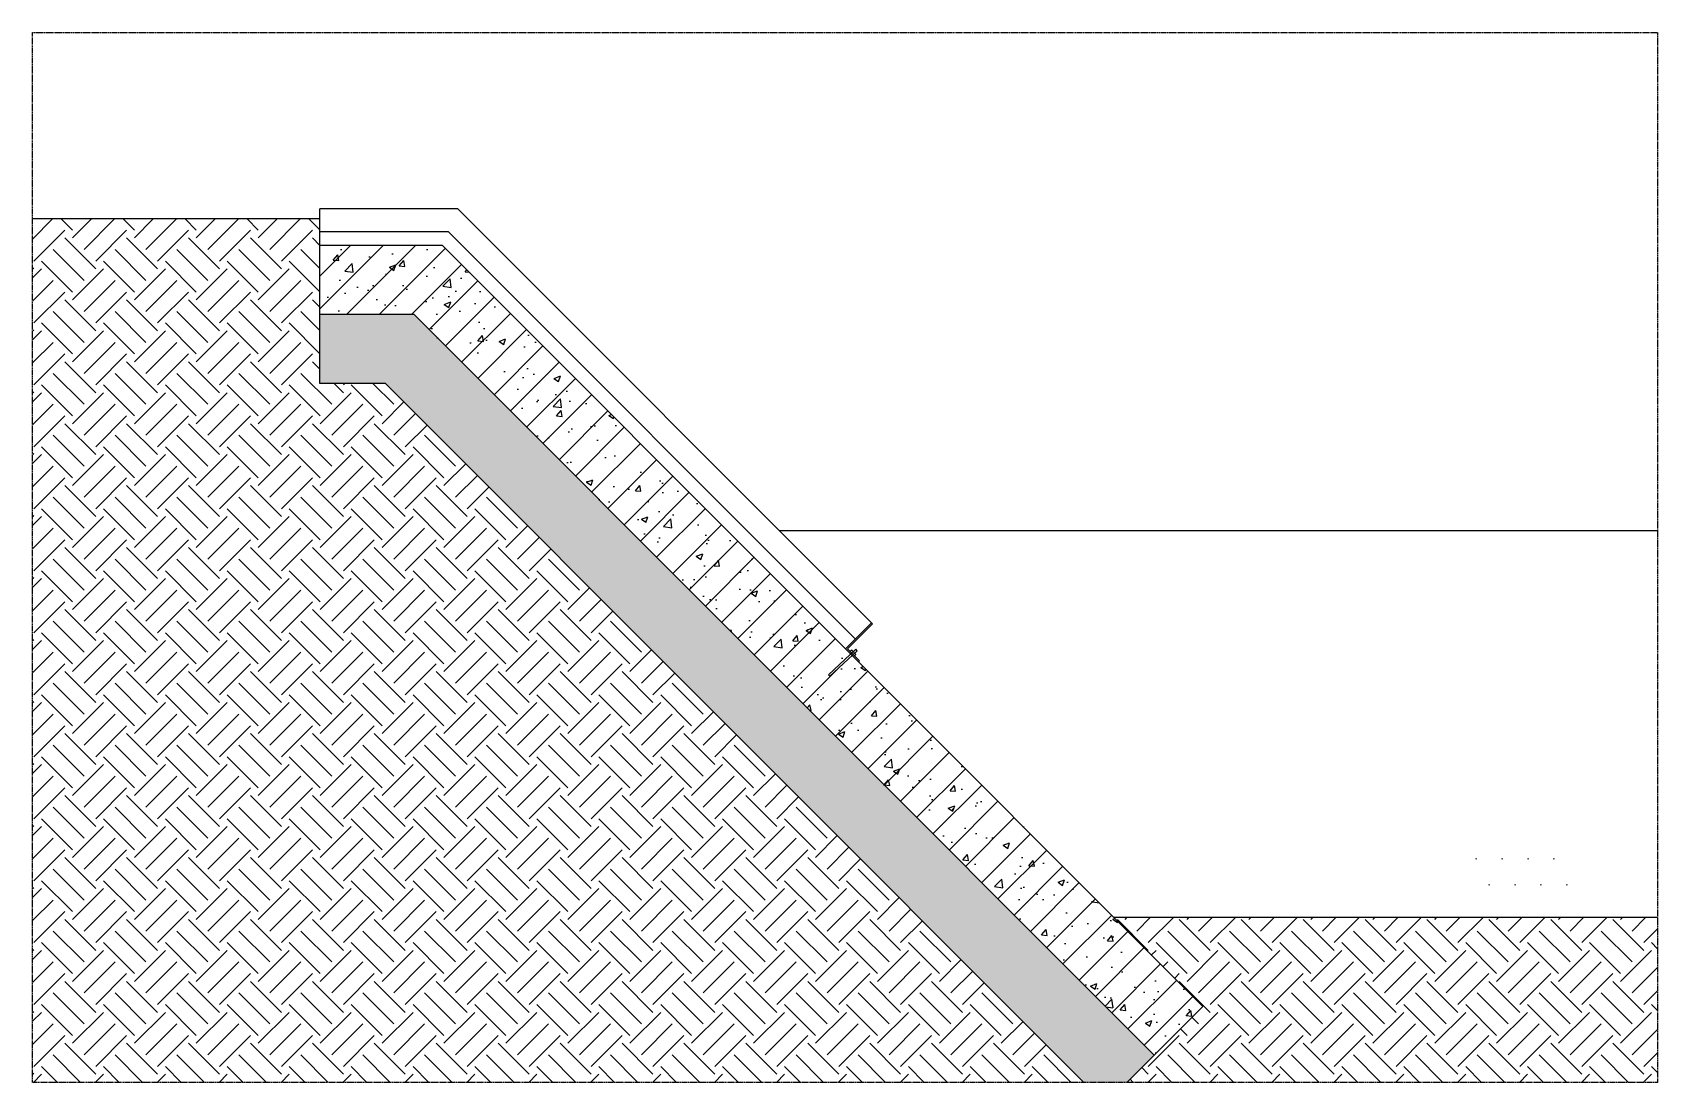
# Model space of a CAD drawing. Extents: x 343299501 to 344531018, y 671200678 to 672446893.
# Drawn here: x 344101794 to 344105329, y 671976665 to 671978947 of the extents above; entities that cross this region are included whole.
import ezdxf

# ---------------------------------------------------------------- set-up
doc = ezdxf.new("R2010")
doc.units = 0
doc.header["$LTSCALE"] = 10
doc.header["$MEASUREMENT"] = 0
doc.linetypes.add('DASH', pattern=[0.35, 0.25, -0.1])
for name, color, linetype in [('00-填充', 8, 'Continuous'), ('00-景观', 4, 'Continuous'), ('DIM_IDEN', 3, 'Continuous')]:
    doc.layers.add(name, color=color, linetype=linetype)
doc.layers.add('填充', color=252, linetype='Continuous', lineweight=0)

msp = doc.modelspace()

# ---------------------------------------------------------------- hatches: boundary and pattern name
h = msp.add_hatch()
h.set_pattern_fill('AR-CONC', color=8, scale=20)
h.set_pattern_definition([(50, (344103917.512, 671977040.612), (36.43693, -3.1878), [3.81, -41.91]), (355, (344103917.512, 671977040.612), (-7.0486, 38.2113), [3.048, -33.528]), (100.451, (344103920.55, 671977040.347), (29.3885, 35.02334), [3.238, -35.618]), (46.1842, (344103917.51, 671977050.772), (54.2158, -8.4085), [5.715, -62.865]), (96.6356, (344103922.03, 671977050.07), (47.4808, 49.4851), [4.857, -53.427]), (351.184, (344103917.51, 671977050.77), (47.481, 49.485), [4.572, -50.292]), (21, (344103922.592, 671977048.232), (30.32298, -20.4531), [3.81, -41.91]), (326, (344103922.592, 671977048.232), (12.3604, 36.8376), [3.048, -33.528]), (71.4514, (344103925.12, 671977046.528), (42.6833, 16.3846), [3.238, -35.618]), (37.5, (344103917.512, 671977040.612), (0.61772, 16.91101), [0, -33.1216, 0, -34.036, 0, -33.655]), (7.5, (344103917.512, 671977040.612), (13.36393, 20.03611), [0, -19.4056, 0, -32.3596, 0, -12.827]), (327.5, (344103906.184, 671977040.612), (27.11812, -1.14575), [0, -12.7, 0, -39.624, 0, -52.578]), (317.5, (344103901.104, 671977040.612), (29.62584, 5.0853), [0, -16.51, 0, -26.3144, 0, -37.338])])
h.paths.add_polyline_path([(344102624.1, 671978334), (344102419.4, 671978334), (344102419.4, 671978184), (344102562, 671978184), (344104081.3, 671976664.7), (344104174.8, 671976664.7), (344104234.1, 671976724)])
at = {"layer": '00-填充'}
h = msp.add_hatch(dxfattribs=at)
h.set_pattern_fill('钢筋混凝土', color=256, scale=20, style=0)
h.set_pattern_definition([(45, (344103646.815, 671977311.31), (-35.3553, 35.3553), []), (50, (344103646.81, 671977311.31), (143.452, -12.5504), [15, -165]), (355, (344103646.81, 671977311.31), (-27.75, 150.438), [12, -132]), (100.451, (344103658.77, 671977310.26), (115.702, 137.888), [12.748, -140.228]), (46.184, (344103646.81, 671977351.31), (213.448, -33.104), [22.5, -247.5]), (96.636, (344103664.6, 671977348.55), (186.933, 194.824), [19.122, -210.343]), (351.184, (344103646.81, 671977351.3), (186.932, 194.824), [18, -198]), (21, (344103666.81, 671977341.31), (119.381, -80.524), [15, -165]), (326, (344103666.81, 671977341.31), (48.663, 145.03), [12, -132]), (71.451, (344103676.76, 671977334.6), (168.045, 64.506), [12.748, -140.228]), (37.5, (344103646.815, 671977311.31), (2.432, 66.5788), [0, -130.4, 0, -134, 0, -132.5]), (7.5, (344103646.815, 671977311.31), (52.614, 78.8823), [0, -76.4, 0, -127.4, 0, -50.5]), (327.5, (344103602.215, 671977311.31), (106.7645, -4.511), [0, -50, 0, -156, 0, -207]), (317.5, (344103582.215, 671977311.31), (116.637, 20.021), [0, -65, 0, -103.6, 0, -147])])
h.paths.add_polyline_path([(344104234.1, 671976724), (344104340.2, 671976830.1), (344103577.2, 671977593.1), (344103528.7, 671977547.8), (344103525.8, 671977550.9), (344103574.2, 671977596.1), (344103562.8, 671977607.4), (344102686.3, 671978484), (344102419.4, 671978484), (344102419.4, 671978334), (344102624.1, 671978334)])
at = {"layer": 'DIM_IDEN'}
h = msp.add_hatch(dxfattribs=at)
h.set_pattern_fill('EARTH', color=8, scale=30, angle=45, style=0)
h.set_pattern_definition([(45, (344050878.68, 671883888.22), (1e-09, 134.70384), [95.25, -95.25]), (45, (344050853.42, 671883913.48), (1e-09, 134.70384), [95.25, -95.25]), (45, (344050828.16, 671883938.74), (1e-09, 134.70384), [95.25, -95.25]), (135, (344050828.16, 671883955.57), (-134.70384, 1e-09), [95.25, -95.25]), (135, (344050853.42, 671883980.83), (-134.70384, 1e-09), [95.25, -95.25]), (135, (344050878.68, 671884006.09), (-134.70384, 1e-09), [95.25, -95.25])])
h.paths.add_polyline_path([(344105329.1, 671977024), (344104146.3, 671977024), (344104340.2, 671976830.1), (344104174.8, 671976664.7), (344105329.1, 671976664.7)])
h.paths.add_polyline_path([(344102419.4, 671978542), (344101794.1, 671978542), (344101794.1, 671976664.7), (344104081.3, 671976664.7), (344102562, 671978184), (344102419.4, 671978184)])
at = {"layer": '填充'}
h = msp.add_hatch(dxfattribs=at)
h.set_pattern_fill('松散材料', color=256, scale=30, style=0)
h.set_pattern_definition([(360, (344050878.676, 671883888.22), (28.125, 56.25), [0, -56.25])])
h.paths.add_polyline_path([(344104916.9, 671977087.5), (344105136.3, 671977087.5), (344105136.3, 671977192.5), (344104916.9, 671977192.5)])

# ---------------------------------------------------------------- linework, layer by layer
at = {"color": 1, "linetype": 'DASH'}
msp.add_lwpolyline([(344101794.1, 671978947.1), (344105329.1, 671978947.1), (344105329.1, 671976664.7), (344101794.1, 671976664.7)], close=True, dxfattribs=at)
at = {"color": 4}
for points in [[(344102719.4, 671978564), (344102419.4, 671978564)], [(344102419.4, 671978184), (344102419.4, 671978564)], [(344103619.4, 671977664), (344102719.4, 671978564)], [(344102419.4, 671978542), (344101794.1, 671978542)], [(344103584.1, 671977628.6), (344102698.7, 671978514), (344102419.4, 671978514)], [(344104340.2, 671976830.1), (344102686.3, 671978484), (344102419.4, 671978484)], [(344104234.1, 671976724), (344102624.1, 671978334), (344102419.4, 671978334)], [(344104081.3, 671976664.7), (344102562, 671978184), (344102419.4, 671978184)], [(344103619.4, 671977664), (344103562.8, 671977607.4)], [(344104174.8, 671976664.7), (344104340.2, 671976830.1)]]:
    msp.add_lwpolyline(points, dxfattribs=at)
at = {"color": 5}
for points in [[(344105329.1, 671977864), (344103419.4, 671977864)], [(344103585.2, 671977606.4), (344103525.8, 671977550.9), (344103528.7, 671977547.8), (344103588.1, 671977603.3), (344103585.2, 671977606.4)], [(344103576.3, 671977604.5), (344103573.2, 671977601.3), (344103582.4, 671977592.1)], [(344103576.3, 671977604.5), (344103585.5, 671977595.2)], [(344103585.5, 671977595.2), (344103582.4, 671977592.1)]]:
    msp.add_lwpolyline(points, dxfattribs=at)
at = {"color": 6}
msp.add_lwpolyline([(344103619.4, 671977664), (344103562.8, 671977607.4), (344103591.1, 671977579.1), (344103593.2, 671977581.3), (344103567.1, 671977607.4), (344103621.5, 671977661.9)], close=True, dxfattribs=at)
at = {"layer": '00-景观'}
msp.add_line((344104146.3, 671977024), (344105329.1, 671977024), dxfattribs=at)

doc.saveas('drawing.dxf')
